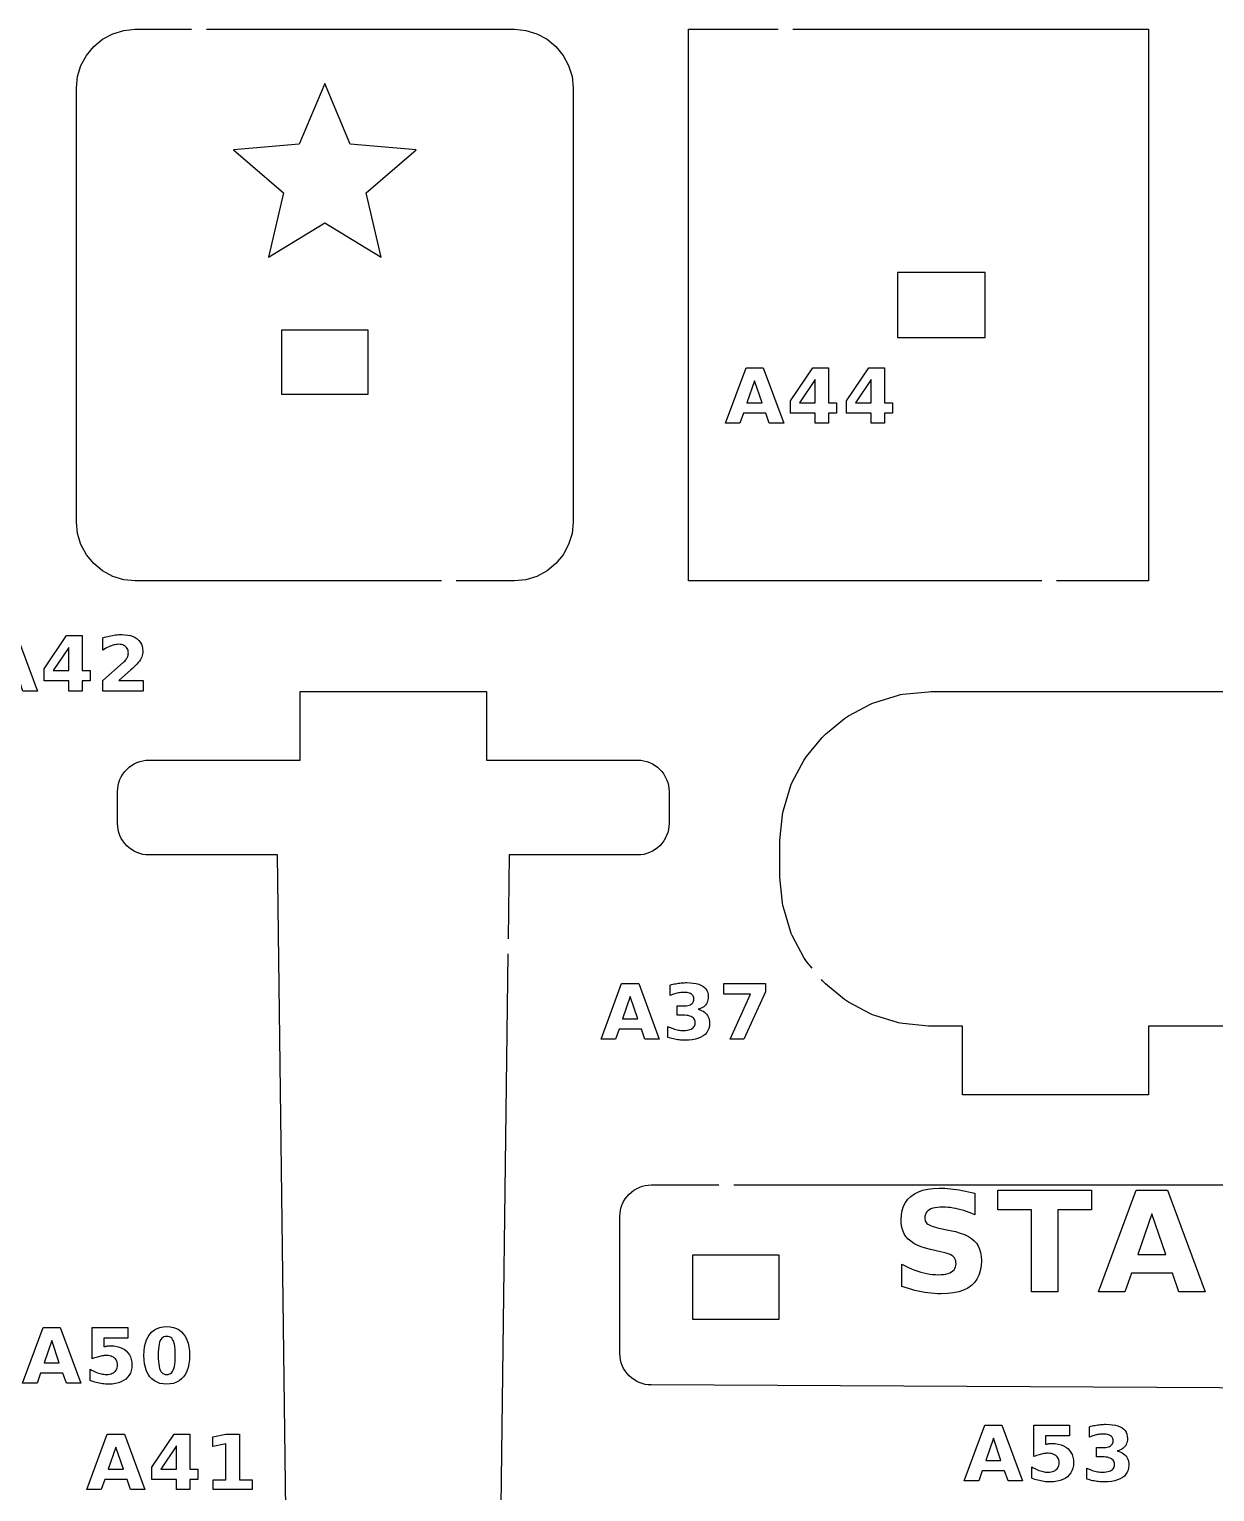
# Model space of a CAD drawing. Header units: millimetres. Extents: x 3 to 297, y 5 to 294.
# Drawn here: x 184.1 to 236, y 122 to 186.1 of the extents above; entities that cross this region are included whole.
import ezdxf

# ---------------------------------------------------------------- set-up
doc = ezdxf.new("R2010")
doc.units = ezdxf.units.MM
doc.layers.add('CUT', color=1, linetype='CONTINUOUS')
doc.layers.add('ENGRAVE', color=5, linetype='CONTINUOUS')

msp = doc.modelspace()

# ---------------------------------------------------------------- linework, layer by layer
at = {"layer": 'CUT', "color": 1}
for points in [[(202.109, 161.925), (188.6963, 161.925), (188.1976, 161.9741), (187.7145, 162.1207), (187.2692, 162.3587), (186.8789, 162.6789), (186.5587, 163.0692), (186.3207, 163.5145), (186.1741, 163.9976), (186.125, 164.4963), (186.125, 183.5037), (186.1741, 184.0024), (186.3207, 184.4855), (186.5587, 184.9308), (186.8789, 185.3211), (187.2692, 185.6413), (187.7145, 185.8793), (188.1976, 186.0259), (188.6963, 186.075), (191.1633, 186.075)], [(191.8133, 186.075), (205.3037, 186.075), (205.8024, 186.0259), (206.2855, 185.8793), (206.7308, 185.6413), (207.1211, 185.3211), (207.4413, 184.9308), (207.6793, 184.4855), (207.8259, 184.0024), (207.875, 183.5037), (207.875, 164.4963), (207.8259, 163.9976), (207.6793, 163.5145), (207.4413, 163.0692), (207.1211, 162.6789), (206.7308, 162.3587), (206.2855, 162.1207), (205.8024, 161.9741), (205.3037, 161.925), (202.759, 161.925)], [(228.4, 161.925), (212.925, 161.925), (212.925, 186.075), (216.85, 186.075)], [(217.5, 186.075), (233.075, 186.075), (233.075, 161.925), (229.05, 161.925)], [(195.6025, 97.1514), (194.926, 149.925), (189.2982, 149.925), (189.1652, 149.9315), (189.0317, 149.9513), (188.9008, 149.9841), (188.7738, 150.0296), (188.6518, 150.0873), (188.536, 150.1567), (188.4277, 150.237), (188.3277, 150.3277), (188.237, 150.4277), (188.1567, 150.536), (188.0873, 150.6518), (188.0296, 150.7738), (187.9841, 150.9008), (187.9513, 151.0317), (187.9315, 151.1652), (187.925, 151.2982), (187.925, 152.7018), (187.9315, 152.8348), (187.9513, 152.9683), (187.9841, 153.0992), (188.0296, 153.2262), (188.0873, 153.3482), (188.1567, 153.464), (188.237, 153.5723), (188.3277, 153.6723), (188.4277, 153.763), (188.536, 153.8433), (188.6518, 153.9127), (188.7738, 153.9704), (188.9008, 154.0159), (189.0317, 154.0487), (189.1652, 154.0685), (189.2982, 154.075), (195.925, 154.075), (195.925, 157.075), (204.075, 157.075), (204.075, 154.075), (210.7018, 154.075), (210.8348, 154.0685), (210.9683, 154.0487), (211.0992, 154.0159), (211.2262, 153.9704), (211.3482, 153.9127), (211.464, 153.8433), (211.5723, 153.763), (211.6723, 153.6723), (211.763, 153.5723), (211.8433, 153.464), (211.9127, 153.3482), (211.9704, 153.2262), (212.0159, 153.0992), (212.0487, 152.9683), (212.0685, 152.8348), (212.075, 152.7018), (212.075, 151.2982), (212.0685, 151.1652), (212.0487, 151.0317), (212.0159, 150.9008), (211.9704, 150.7738), (211.9127, 150.6518), (211.8433, 150.536), (211.763, 150.4277), (211.6723, 150.3277), (211.5723, 150.237), (211.464, 150.1567), (211.3482, 150.0873), (211.2262, 150.0296), (211.0992, 149.9841), (210.9683, 149.9513), (210.8348, 149.9315), (210.7018, 149.925), (205.074, 149.925), (205.0269, 146.2503)], [(218.3448, 144.9667), (218.0988, 145.2665), (218.037, 145.3498), (217.9837, 145.4387), (217.4742, 146.392), (217.4299, 146.4857), (217.395, 146.5833), (217.0812, 147.6177), (217.056, 147.7182), (217.0408, 147.8207), (216.93, 148.9456), (216.925, 149.0473), (216.925, 150.4527), (216.93, 150.5544), (217.0408, 151.6793), (217.056, 151.7818), (217.0812, 151.8823), (217.395, 152.9167), (217.4299, 153.0143), (217.4742, 153.108), (217.9837, 154.0613), (218.037, 154.1502), (218.0988, 154.2335), (218.7845, 155.0691), (218.8541, 155.1459), (218.9309, 155.2155), (219.7665, 155.9012), (219.8498, 155.963), (219.9387, 156.0163), (220.892, 156.5258), (220.9857, 156.5701), (221.0833, 156.605), (222.1177, 156.9188), (222.2182, 156.944), (222.3207, 156.9592), (223.4456, 157.07), (223.5473, 157.075), (254.4527, 157.075)], [(205.0186, 145.6004), (204.3398, 92.6547)], [(240.925, 142.425), (233.075, 142.425), (233.075, 139.425), (224.925, 139.425), (224.925, 142.425), (223.5473, 142.425), (223.4456, 142.43), (222.3207, 142.5408), (222.2182, 142.556), (222.1177, 142.5812), (221.0833, 142.895), (220.9857, 142.9299), (220.892, 142.9742), (219.9387, 143.4837), (219.8498, 143.537), (219.7665, 143.5988), (218.9309, 144.2845), (218.8541, 144.3541), (218.7845, 144.4309), (218.7572, 144.4643)], [(283.2026, 126.3496), (211.2911, 126.7184), (211.1586, 126.7255), (211.0257, 126.7459), (210.8954, 126.7791), (210.7689, 126.825), (210.6475, 126.8829), (210.5324, 126.9525), (210.4246, 127.0329), (210.3252, 127.1235), (210.2351, 127.2234), (210.1552, 127.3316), (210.0862, 127.4471), (210.0289, 127.5688), (209.9837, 127.6954), (209.9512, 127.8259), (209.9315, 127.959), (209.925, 128.0915), (209.925, 134.1018), (209.9315, 134.2348), (209.9513, 134.3683), (209.9841, 134.4992), (210.0296, 134.6262), (210.0873, 134.7482), (210.1567, 134.864), (210.237, 134.9723), (210.3277, 135.0723), (210.4277, 135.163), (210.536, 135.2433), (210.6518, 135.3127), (210.7738, 135.3704), (210.9008, 135.4159), (211.0317, 135.4487), (211.1652, 135.4685), (211.2982, 135.475), (214.259, 135.475)], [(214.909, 135.475), (257.059, 135.475)]]:
    msp.add_lwpolyline(points, dxfattribs=at)
for points in [[(222.075, 175.425), (222.075, 172.575), (225.925, 172.575), (225.925, 175.425), (222.075, 175.425)], [(198.895, 170.105), (198.895, 172.895), (195.105, 172.895), (195.105, 170.105), (198.895, 170.105)], [(213.105, 129.605), (216.895, 129.605), (216.895, 132.395), (213.105, 132.395), (213.105, 129.605)]]:
    msp.add_lwpolyline(points, close=True, dxfattribs=at)
at = {"layer": 'ENGRAVE', "color": 5}
for points in [[(197, 183.7), (195.8832, 181.0371), (193.0056, 180.7979), (195.193, 178.9129), (194.5313, 176.1021), (197, 177.6), (199.4687, 176.1021), (198.807, 178.9129), (200.9944, 180.7979), (198.1168, 181.0371), (197, 183.7)], [(215.1786, 168.825), (214.5487, 168.825), (215.4488, 171.255), (216.1959, 171.255), (217.0959, 168.825), (216.466, 168.825), (216.3131, 169.2677), (215.3332, 169.2677), (215.1786, 168.825)], [(219.4119, 169.7218), (219.4119, 169.2677), (219.0652, 169.2677), (219.0652, 168.825), (218.4728, 168.825), (218.4728, 169.2677), (217.3953, 169.2677), (217.3953, 169.8048), (218.3686, 171.255), (219.0652, 171.255), (219.0652, 169.7218), (219.4119, 169.7218)], [(221.8646, 169.7218), (221.8646, 169.2677), (221.5179, 169.2677), (221.5179, 168.825), (220.9254, 168.825), (220.9254, 169.2677), (219.8479, 169.2677), (219.8479, 169.8048), (220.8213, 171.255), (221.5179, 171.255), (221.5179, 169.7218), (221.8646, 169.7218)], [(215.8231, 170.6854), (215.4895, 169.7186), (216.1552, 169.7186), (215.8231, 170.6854)], [(218.4728, 170.7391), (217.7859, 169.7218), (218.4728, 169.7218), (218.4728, 170.7391)], [(220.9254, 170.7391), (220.2386, 169.7218), (220.9254, 169.7218), (220.9254, 170.7391)], [(182.4923, 157.1), (181.8624, 157.1), (182.7625, 159.53), (183.5096, 159.53), (184.4096, 157.1), (183.7797, 157.1), (183.6267, 157.5427), (182.6469, 157.5427), (182.4923, 157.1)], [(186.7256, 157.9968), (186.7256, 157.5427), (186.3789, 157.5427), (186.3789, 157.1), (185.7864, 157.1), (185.7864, 157.5427), (184.709, 157.5427), (184.709, 158.0798), (185.6823, 159.53), (186.3789, 159.53), (186.3789, 157.9968), (186.7256, 157.9968)], [(189.0415, 157.1), (187.2756, 157.1), (187.2756, 157.5606), (188.1626, 158.3435), (188.2005, 158.3792), (188.235, 158.4146), (188.266, 158.4497), (188.2935, 158.4845), (188.3177, 158.5191), (188.3384, 158.5535), (188.3558, 158.5879), (188.37, 158.6227), (188.3811, 158.658), (188.389, 158.6938), (188.3938, 158.73), (188.3954, 158.7667), (188.3922, 158.8218), (188.3826, 158.8732), (188.3667, 158.9209), (188.3444, 158.9649), (188.3157, 159.0052), (188.2806, 159.0417), (188.2403, 159.0736), (188.1957, 159.0996), (188.1469, 159.1199), (188.094, 159.1343), (188.0368, 159.143), (187.9754, 159.1459), (187.9258, 159.1442), (187.8747, 159.1389), (187.822, 159.1302), (187.7678, 159.118), (187.7121, 159.1024), (187.6548, 159.0832), (187.5961, 159.0607), (187.536, 159.0347), (187.4745, 159.0053), (187.4117, 158.9726), (187.3476, 158.9364), (187.2821, 158.8969), (187.2821, 159.4307), (187.3525, 159.4531), (187.4226, 159.4737), (187.4924, 159.4924), (187.562, 159.5092), (187.6313, 159.5242), (187.7004, 159.5373), (187.7691, 159.5485), (187.8373, 159.5577), (187.905, 159.5648), (187.9724, 159.5699), (188.0392, 159.5729), (188.1056, 159.574), (188.2456, 159.5686), (188.3748, 159.5526), (188.4932, 159.5259), (188.6008, 159.4886), (188.6976, 159.4406), (188.7835, 159.3819), (188.8574, 159.3137), (188.9178, 159.237), (188.9648, 159.152), (188.9984, 159.0586), (189.0185, 158.9567), (189.0252, 158.8464), (189.0224, 158.781), (189.0139, 158.717), (188.9996, 158.6546), (188.9797, 158.5936), (188.954, 158.5341), (188.9227, 158.4761), (188.8822, 158.4157), (188.8292, 158.3487), (188.7636, 158.2753), (188.6854, 158.1955), (188.5947, 158.1091), (188.4914, 158.0163), (187.9722, 157.5606), (189.0415, 157.5606), (189.0415, 157.1)], [(185.7864, 159.0141), (185.0996, 157.9968), (185.7864, 157.9968), (185.7864, 159.0141)], [(209.0993, 141.8605), (209.9993, 144.2905), (210.7464, 144.2905), (211.6465, 141.8605), (211.0166, 141.8605), (210.8636, 142.3032), (209.8838, 142.3032), (209.7291, 141.8605), (209.0993, 141.8605)], [(213.4275, 143.147), (213.4995, 143.118), (213.5651, 143.0839), (213.6241, 143.0445), (213.6765, 142.9999), (213.7223, 142.9502), (213.7614, 142.8955), (213.7933, 142.836), (213.8182, 142.7718), (213.8359, 142.7028), (213.8466, 142.6291), (213.8501, 142.5506), (213.8424, 142.435), (213.8194, 142.329), (213.7809, 142.2326), (213.7271, 142.1459), (213.658, 142.0688), (213.5734, 142.0013), (213.4741, 141.9439), (213.3607, 141.8969), (213.2332, 141.8603), (213.0916, 141.8342), (212.9359, 141.8185), (212.7661, 141.8133), (212.7037, 141.8141), (212.6413, 141.8167), (212.5787, 141.8208), (212.5162, 141.8267), (212.4536, 141.8342), (212.391, 141.8434), (212.3284, 141.8543), (212.2661, 141.8668), (212.204, 141.8811), (212.1421, 141.897), (212.0805, 141.9145), (212.0191, 141.9338), (212.0191, 142.4172), (212.0776, 142.3891), (212.136, 142.3634), (212.1942, 142.34), (212.2523, 142.3191), (212.3103, 142.3006), (212.3682, 142.2845), (212.4258, 142.2708), (212.4831, 142.2596), (212.5401, 142.2509), (212.5968, 142.2447), (212.6531, 142.241), (212.7092, 142.2397), (212.7889, 142.2421), (212.8622, 142.2493), (212.9291, 142.2613), (212.9895, 142.2781), (213.0434, 142.2996), (213.0908, 142.326), (213.1314, 142.3568), (213.1645, 142.3918), (213.1903, 142.431), (213.2087, 142.4743), (213.2198, 142.5218), (213.2235, 142.5734), (213.2197, 142.6265), (213.2084, 142.6751), (213.1895, 142.7193), (213.1631, 142.7589), (213.1291, 142.7941), (213.0876, 142.8249), (213.0387, 142.851), (212.9826, 142.8723), (212.9193, 142.889), (212.8489, 142.9008), (212.7712, 142.9079), (212.6864, 142.9103), (212.4357, 142.9103), (212.4357, 143.314), (212.6994, 143.314), (212.7747, 143.316), (212.8433, 143.3222), (212.9053, 143.3325), (212.9605, 143.3469), (213.0091, 143.3654), (213.051, 143.388), (213.0863, 143.4149), (213.1152, 143.446), (213.1376, 143.4814), (213.1537, 143.5211), (213.1633, 143.5651), (213.1665, 143.6134), (213.1634, 143.6583), (213.154, 143.6997), (213.1384, 143.7375), (213.1166, 143.7719), (213.0885, 143.8026), (213.0542, 143.8299), (213.0142, 143.8533), (212.969, 143.8724), (212.9187, 143.8873), (212.8632, 143.8979), (212.8026, 143.9043), (212.7368, 143.9064), (212.6863, 143.9055), (212.6356, 143.9026), (212.5846, 143.8979), (212.5336, 143.8912), (212.4823, 143.8827), (212.4308, 143.8722), (212.3793, 143.8599), (212.3279, 143.8458), (212.2766, 143.8299), (212.2254, 143.8122), (212.1743, 143.7927), (212.1232, 143.7713), (212.1232, 144.2303), (212.185, 144.2469), (212.2466, 144.2621), (212.308, 144.2759), (212.3692, 144.2882), (212.4302, 144.299), (212.4911, 144.3084), (212.5516, 144.3164), (212.6119, 144.3229), (212.6717, 144.328), (212.7312, 144.3316), (212.7904, 144.3337), (212.8491, 144.3345), (213.0004, 144.3302), (213.1384, 144.3172), (213.2632, 144.2956), (213.3747, 144.2654), (213.4729, 144.2265), (213.558, 144.179), (213.6298, 144.1229), (213.6886, 144.058), (213.7343, 143.9843), (213.767, 143.902), (213.7866, 143.8109), (213.7931, 143.7111), (213.79, 143.6422), (213.7807, 143.5775), (213.7651, 143.5172), (213.7432, 143.4612), (213.7152, 143.4094), (213.6808, 143.362), (213.6404, 143.3189), (213.594, 143.2803), (213.5417, 143.2462), (213.4834, 143.2166), (213.4191, 143.1914), (213.3488, 143.1707), (213.4275, 143.147)], [(216.3028, 143.9373), (215.3555, 141.8605), (214.7452, 141.8605), (215.642, 143.8299), (214.4717, 143.8299), (214.4717, 144.2905), (216.3028, 144.2905), (216.3028, 143.9373)], [(210.04, 142.7541), (210.7057, 142.7541), (210.3737, 143.7209), (210.04, 142.7541)], [(225.2179, 134.2723), (225.0981, 134.3158), (224.9792, 134.3549), (224.8613, 134.3894), (224.7445, 134.4195), (224.6292, 134.445), (224.516, 134.4659), (224.4051, 134.4822), (224.2962, 134.4938), (224.1895, 134.5007), (224.085, 134.5031), (223.9537, 134.4999), (223.8344, 134.4905), (223.727, 134.4747), (223.6315, 134.4527), (223.5479, 134.4243), (223.4763, 134.3897), (223.4161, 134.3484), (223.3669, 134.3002), (223.3286, 134.245), (223.3012, 134.1828), (223.2848, 134.1137), (223.2794, 134.0376), (223.2831, 133.9801), (223.2941, 133.927), (223.3126, 133.8783), (223.3384, 133.834), (223.3716, 133.7941), (223.4121, 133.7586), (223.4624, 133.726), (223.5247, 133.6951), (223.599, 133.6657), (223.6853, 133.6379), (223.7837, 133.6117), (223.8941, 133.587), (224.3834, 133.4885), (224.6192, 133.4345), (224.831, 133.3718), (225.019, 133.3005), (225.1831, 133.2206), (225.3234, 133.1321), (225.4397, 133.035), (225.5355, 132.9264), (225.6138, 132.8036), (225.6747, 132.6665), (225.7182, 132.5151), (225.7443, 132.3495), (225.753, 132.1696), (225.7409, 131.9344), (225.7045, 131.7202), (225.6438, 131.527), (225.5588, 131.3547), (225.4495, 131.2034), (225.3159, 131.073), (225.1574, 130.9632), (224.9732, 130.8733), (224.7635, 130.8034), (224.5281, 130.7534), (224.2672, 130.7235), (223.9806, 130.7135), (223.8393, 130.7157), (223.6978, 130.7224), (223.5561, 130.7336), (223.4143, 130.7493), (223.2723, 130.7694), (223.1302, 130.794), (222.9879, 130.823), (222.8457, 130.8564), (222.7035, 130.894), (222.5612, 130.9359), (222.419, 130.9822), (222.2768, 131.0327), (222.2768, 132.0025), (222.4182, 131.93), (222.5581, 131.8638), (222.6964, 131.8037), (222.8331, 131.7499), (222.9682, 131.7023), (223.1018, 131.6609), (223.2338, 131.6258), (223.3642, 131.597), (223.4931, 131.5747), (223.6204, 131.5587), (223.7461, 131.5492), (223.8702, 131.546), (223.9906, 131.5495), (224.1013, 131.5599), (224.2021, 131.5773), (224.2932, 131.6017), (224.3746, 131.633), (224.4461, 131.6713), (224.5072, 131.7161), (224.5572, 131.7668), (224.596, 131.8235), (224.6238, 131.8862), (224.6405, 131.9548), (224.646, 132.0294), (224.6422, 132.0964), (224.6309, 132.158), (224.6121, 132.2144), (224.5857, 132.2654), (224.5517, 132.3112), (224.5102, 132.3516), (224.4575, 132.3888), (224.3897, 132.4246), (224.307, 132.4591), (224.2092, 132.4922), (224.0964, 132.5241), (223.9687, 132.5546), (223.524, 132.653), (223.3112, 132.7055), (223.1184, 132.7674), (222.9455, 132.8388), (222.7926, 132.9196), (222.6597, 133.0099), (222.5468, 133.1096), (222.4524, 133.2201), (222.3752, 133.3426), (222.3152, 133.4773), (222.2723, 133.6241), (222.2465, 133.783), (222.238, 133.954), (222.2499, 134.1673), (222.2857, 134.3635), (222.3454, 134.5426), (222.4289, 134.7047), (222.5364, 134.8496), (222.6677, 134.9775), (222.8213, 135.0869), (222.9959, 135.1764), (223.1913, 135.2461), (223.4077, 135.2958), (223.6449, 135.3256), (223.903, 135.3356), (224.0259, 135.3341), (224.15, 135.3295), (224.2753, 135.3218), (224.4017, 135.3111), (224.5292, 135.2973), (224.6579, 135.2804), (224.788, 135.2605), (224.9195, 135.2375), (225.0526, 135.2114), (225.1871, 135.1822), (225.3231, 135.15), (225.4606, 135.1148), (225.4606, 134.1719), (225.3388, 134.2243), (225.2179, 134.2723)], [(229.1038, 134.3867), (229.1038, 130.8), (227.955, 130.8), (227.955, 134.3867), (226.4749, 134.3867), (226.4749, 135.255), (230.5808, 135.255), (230.5808, 134.3867), (229.1038, 134.3867)], [(233.9077, 135.255), (235.5578, 130.8), (234.403, 130.8), (234.1225, 131.6116), (232.3262, 131.6116), (232.0427, 130.8), (230.8879, 130.8), (232.5381, 135.255), (233.9077, 135.255)], [(233.2244, 134.2106), (232.6127, 132.4382), (233.8331, 132.4382), (233.2244, 134.2106)], [(183.7663, 126.8), (184.6663, 129.23), (185.4134, 129.23), (186.3135, 126.8), (185.6836, 126.8), (185.5306, 127.2427), (184.5508, 127.2427), (184.3962, 126.8), (183.7663, 126.8)], [(188.3739, 129.23), (188.3739, 128.7694), (187.316, 128.7694), (187.316, 128.3934), (187.3398, 128.3997), (187.3638, 128.4055), (187.3878, 128.4107), (187.4118, 128.4155), (187.4359, 128.4198), (187.46, 128.4235), (187.4843, 128.4268), (187.5089, 128.4294), (187.5338, 128.4315), (187.5591, 128.4329), (187.5847, 128.4338), (187.6105, 128.4341), (187.7532, 128.4279), (187.8849, 128.4094), (188.0056, 128.3786), (188.1155, 128.3354), (188.2143, 128.2798), (188.3023, 128.2119), (188.3779, 128.133), (188.4397, 128.0444), (188.4878, 127.946), (188.5222, 127.838), (188.5428, 127.7202), (188.5497, 127.5926), (188.5422, 127.4661), (188.5197, 127.349), (188.4823, 127.2415), (188.43, 127.1434), (188.3626, 127.0549), (188.2803, 126.9758), (188.1847, 126.9076), (188.0775, 126.8519), (187.9587, 126.8085), (187.8282, 126.7776), (187.6861, 126.759), (187.5324, 126.7528), (187.4636, 126.7539), (187.3951, 126.7572), (187.3267, 126.7628), (187.2586, 126.7705), (187.1907, 126.7805), (187.1231, 126.7927), (187.0556, 126.8071), (186.9883, 126.8239), (186.9211, 126.8429), (186.854, 126.8643), (186.787, 126.888), (186.7202, 126.9139), (186.7202, 127.4071), (186.7859, 127.3707), (186.8504, 127.3375), (186.9137, 127.3074), (186.976, 127.2805), (187.0371, 127.2568), (187.097, 127.2362), (187.1559, 127.2188), (187.2136, 127.2046), (187.2702, 127.1935), (187.3256, 127.1856), (187.3799, 127.1808), (187.4331, 127.1792), (187.5064, 127.1823), (187.5743, 127.1916), (187.6368, 127.2071), (187.6939, 127.2288), (187.7457, 127.2567), (187.792, 127.2907), (187.8321, 127.3301), (187.8648, 127.3738), (187.8903, 127.4219), (187.9085, 127.4745), (187.9194, 127.5314), (187.923, 127.5926), (187.9194, 127.6544), (187.9085, 127.7116), (187.8903, 127.7644), (187.8648, 127.8126), (187.8321, 127.8562), (187.792, 127.8954), (187.7457, 127.9292), (187.6939, 127.9569), (187.6368, 127.9784), (187.5743, 127.9938), (187.5064, 128.003), (187.4331, 128.0061), (187.3876, 128.0051), (187.3411, 128.0022), (187.2936, 127.9973), (187.2451, 127.9905), (187.1956, 127.9818), (187.1451, 127.9711), (187.0934, 127.9583), (187.0405, 127.9435), (186.9864, 127.9265), (186.9309, 127.9074), (186.8742, 127.8862), (186.8163, 127.8628), (186.8163, 129.23), (188.3739, 129.23)], [(191.0105, 127.4777), (190.9598, 127.3301), (190.8947, 127.1977), (190.8152, 127.0808), (190.7223, 126.9806), (190.6173, 126.8986), (190.5002, 126.8348), (190.371, 126.7892), (190.2297, 126.7619), (190.0762, 126.7528), (189.9223, 126.7619), (189.7806, 126.7892), (189.651, 126.8348), (189.5337, 126.8986), (189.4286, 126.9806), (189.3357, 127.0808), (189.2561, 127.1977), (189.191, 127.3301), (189.1404, 127.4777), (189.1042, 127.6407), (189.0825, 127.8189), (189.0753, 128.0126), (189.0825, 128.2067), (189.1042, 128.3854), (189.1404, 128.5487), (189.191, 128.6965), (189.2561, 128.829), (189.3357, 128.946), (189.4286, 129.0462), (189.5337, 129.1282), (189.651, 129.192), (189.7806, 129.2375), (189.9223, 129.2648), (190.0762, 129.274), (190.2297, 129.2648), (190.371, 129.2375), (190.5002, 129.192), (190.6173, 129.1282), (190.7223, 129.0462), (190.8152, 128.946), (190.8947, 128.829), (190.9598, 128.6965), (191.0105, 128.5487), (191.0467, 128.3854), (191.0684, 128.2067), (191.0756, 128.0126), (191.0684, 127.8189), (191.0467, 127.6407), (191.0105, 127.4777)], [(190.4276, 128.4058), (190.411, 128.5054), (190.3896, 128.5899), (190.3635, 128.6595), (190.3318, 128.7165), (190.2936, 128.7631), (190.249, 128.7993), (190.1979, 128.8252), (190.1403, 128.8407), (190.0762, 128.8459), (190.0122, 128.8407), (189.9545, 128.8252), (189.9033, 128.7993), (189.8585, 128.7631), (189.8201, 128.7165), (189.7882, 128.6595), (189.7618, 128.5899), (189.7402, 128.5054), (189.7235, 128.4058), (189.7115, 128.2913), (189.7043, 128.1619), (189.7019, 128.0174), (189.7043, 127.8715), (189.7115, 127.7406), (189.7235, 127.6248), (189.7402, 127.5241), (189.7618, 127.4385), (189.7882, 127.368), (189.8201, 127.3103), (189.8585, 127.2631), (189.9033, 127.2264), (189.9545, 127.2002), (190.0122, 127.1845), (190.0762, 127.1792), (190.1398, 127.1845), (190.197, 127.2002), (190.2479, 127.2264), (190.2925, 127.2631), (190.3308, 127.3103), (190.3627, 127.368), (190.3891, 127.4385), (190.4106, 127.5241), (190.4274, 127.6248), (190.4394, 127.7406), (190.4466, 127.8715), (190.449, 128.0174), (190.4466, 128.1619), (190.4395, 128.2913), (190.4276, 128.4058)], [(184.707, 127.6936), (185.3727, 127.6936), (185.0407, 128.6604), (184.707, 127.6936)], [(225.0059, 122.5229), (225.9059, 124.9529), (226.653, 124.9529), (227.5531, 122.5229), (226.9232, 122.5229), (226.7702, 122.9656), (225.7904, 122.9656), (225.6358, 122.5229), (225.0059, 122.5229)], [(229.6135, 124.9529), (229.6135, 124.4923), (228.5555, 124.4923), (228.5555, 124.1163), (228.5794, 124.1226), (228.6034, 124.1283), (228.6274, 124.1336), (228.6514, 124.1384), (228.6755, 124.1426), (228.6996, 124.1464), (228.7239, 124.1496), (228.7485, 124.1523), (228.7734, 124.1543), (228.7987, 124.1558), (228.8243, 124.1567), (228.8501, 124.157), (228.9928, 124.1508), (229.1245, 124.1323), (229.2452, 124.1014), (229.3551, 124.0582), (229.4539, 124.0027), (229.5419, 123.9348), (229.6175, 123.8559), (229.6793, 123.7673), (229.7274, 123.6689), (229.7618, 123.5608), (229.7824, 123.443), (229.7893, 123.3155), (229.7818, 123.189), (229.7593, 123.0719), (229.7219, 122.9644), (229.6696, 122.8663), (229.6022, 122.7777), (229.5199, 122.6987), (229.4243, 122.6305), (229.3171, 122.5748), (229.1982, 122.5314), (229.0678, 122.5005), (228.9257, 122.4819), (228.772, 122.4757), (228.7032, 122.4768), (228.6347, 122.4801), (228.5663, 122.4856), (228.4982, 122.4934), (228.4303, 122.5034), (228.3627, 122.5156), (228.2952, 122.53), (228.2279, 122.5467), (228.1606, 122.5658), (228.0936, 122.5872), (228.0266, 122.6108), (227.9598, 122.6368), (227.9598, 123.13), (228.0255, 123.0936), (228.09, 123.0603), (228.1533, 123.0303), (228.2156, 123.0034), (228.2767, 122.9796), (228.3366, 122.9591), (228.3955, 122.9417), (228.4532, 122.9274), (228.5098, 122.9163), (228.5652, 122.9084), (228.6195, 122.9037), (228.6727, 122.9021), (228.746, 122.9052), (228.8139, 122.9145), (228.8764, 122.93), (228.9335, 122.9517), (228.9853, 122.9795), (229.0316, 123.0136), (229.0717, 123.053), (229.1044, 123.0967), (229.1299, 123.1448), (229.1481, 123.1973), (229.159, 123.2542), (229.1626, 123.3155), (229.159, 123.3773), (229.1481, 123.4345), (229.1299, 123.4872), (229.1044, 123.5354), (229.0717, 123.5791), (229.0316, 123.6183), (228.9853, 123.6521), (228.9335, 123.6797), (228.8764, 123.7013), (228.8139, 123.7166), (228.746, 123.7259), (228.6727, 123.7289), (228.6272, 123.728), (228.5807, 123.725), (228.5332, 123.7202), (228.4847, 123.7134), (228.4351, 123.7046), (228.3846, 123.6939), (228.333, 123.6812), (228.2801, 123.6664), (228.226, 123.6494), (228.1705, 123.6303), (228.1138, 123.6091), (228.0559, 123.5857), (228.0559, 124.9529), (229.6135, 124.9529)], [(231.8588, 123.7804), (231.9244, 123.7462), (231.9833, 123.7069), (232.0358, 123.6623), (232.0816, 123.6126), (232.1207, 123.5578), (232.1526, 123.4984), (232.1774, 123.4341), (232.1952, 123.3652), (232.2058, 123.2914), (232.2094, 123.213), (232.2017, 123.0974), (232.1786, 122.9914), (232.1402, 122.895), (232.0864, 122.8082), (232.0172, 122.7311), (231.9327, 122.6637), (231.8334, 122.6062), (231.72, 122.5592), (231.5925, 122.5227), (231.4509, 122.4966), (231.2952, 122.4809), (231.1254, 122.4757), (231.063, 122.4765), (231.0005, 122.479), (230.938, 122.4832), (230.8755, 122.4891), (230.8129, 122.4966), (230.7502, 122.5058), (230.6877, 122.5167), (230.6254, 122.5292), (230.5633, 122.5434), (230.5014, 122.5593), (230.4398, 122.5769), (230.3783, 122.5961), (230.3783, 123.0795), (230.4369, 123.0514), (230.4952, 123.0257), (230.5535, 123.0024), (230.6116, 122.9815), (230.6696, 122.963), (230.7275, 122.9469), (230.7851, 122.9332), (230.8424, 122.922), (230.8994, 122.9133), (230.956, 122.9071), (231.0124, 122.9034), (231.0684, 122.9021), (231.1482, 122.9045), (231.2215, 122.9117), (231.2884, 122.9237), (231.3487, 122.9404), (231.4027, 122.962), (231.4501, 122.9884), (231.4906, 123.0192), (231.5238, 123.0542), (231.5496, 123.0934), (231.568, 123.1367), (231.5791, 123.1841), (231.5828, 123.2358), (231.579, 123.2889), (231.5677, 123.3375), (231.5488, 123.3816), (231.5224, 123.4213), (231.4884, 123.4565), (231.4469, 123.4872), (231.398, 123.5133), (231.3419, 123.5347), (231.2786, 123.5513), (231.2081, 123.5632), (231.1305, 123.5703), (231.0457, 123.5727), (230.795, 123.5727), (230.795, 123.9763), (231.0587, 123.9763), (231.134, 123.9784), (231.2026, 123.9846), (231.2646, 123.9948), (231.3198, 124.0092), (231.3684, 124.0278), (231.4102, 124.0504), (231.4455, 124.0772), (231.4744, 124.1083), (231.4969, 124.1438), (231.513, 124.1835), (231.5226, 124.2275), (231.5258, 124.2758), (231.5227, 124.3207), (231.5133, 124.3621), (231.4977, 124.3999), (231.4759, 124.4342), (231.4478, 124.465), (231.4135, 124.4923), (231.3735, 124.5157), (231.3283, 124.5348), (231.278, 124.5496), (231.2225, 124.5603), (231.1619, 124.5666), (231.0961, 124.5688), (231.0456, 124.5678), (230.9948, 124.565), (230.9439, 124.5602), (230.8928, 124.5536), (230.8416, 124.545), (230.7901, 124.5346), (230.7386, 124.5223), (230.6872, 124.5082), (230.6359, 124.4923), (230.5847, 124.4746), (230.5335, 124.455), (230.4825, 124.4337), (230.4825, 124.8927), (230.5443, 124.9093), (230.6058, 124.9245), (230.6672, 124.9382), (230.7284, 124.9505), (230.7895, 124.9614), (230.8503, 124.9708), (230.9109, 124.9787), (230.9711, 124.9853), (231.031, 124.9903), (231.0905, 124.9939), (231.1496, 124.9961), (231.2084, 124.9968), (231.3597, 124.9925), (231.4977, 124.9796), (231.6224, 124.958), (231.7339, 124.9278), (231.8322, 124.8889), (231.9172, 124.8414), (231.9891, 124.7852), (232.0479, 124.7203), (232.0936, 124.6467), (232.1263, 124.5643), (232.1459, 124.4733), (232.1524, 124.3735), (232.1493, 124.3045), (232.1399, 124.2399), (232.1243, 124.1796), (232.1025, 124.1235), (232.0744, 124.0718), (232.0401, 124.0243), (231.9997, 123.9813), (231.9533, 123.9427), (231.901, 123.9086), (231.8426, 123.8789), (231.7783, 123.8538), (231.7081, 123.8331), (231.7867, 123.8093), (231.8588, 123.7804)], [(187.2047, 122.1368), (186.5748, 122.1368), (187.4749, 124.5668), (188.2219, 124.5668), (189.122, 122.1368), (188.4921, 122.1368), (188.3391, 122.5795), (187.3593, 122.5795), (187.2047, 122.1368)], [(191.4379, 123.0336), (191.4379, 122.5795), (191.0913, 122.5795), (191.0913, 122.1368), (190.4988, 122.1368), (190.4988, 122.5795), (189.4213, 122.5795), (189.4213, 123.1166), (190.3947, 124.5668), (191.0913, 124.5668), (191.0913, 123.0336), (191.4379, 123.0336)], [(192.6683, 124.1404), (192.1003, 124.0232), (192.1003, 124.4496), (192.665, 124.5668), (193.2607, 124.5668), (193.2607, 122.5698), (193.8141, 122.5698), (193.8141, 122.1368), (192.1149, 122.1368), (192.1149, 122.5698), (192.6683, 122.5698), (192.6683, 124.1404)], [(225.9466, 123.4164), (226.6123, 123.4164), (226.2803, 124.3832), (225.9466, 123.4164)], [(187.8492, 123.9972), (187.5156, 123.0304), (188.1812, 123.0304), (187.8492, 123.9972)], [(190.4988, 124.0509), (189.812, 123.0336), (190.4988, 123.0336), (190.4988, 124.0509)]]:
    msp.add_lwpolyline(points, close=True, dxfattribs=at)

doc.saveas('drawing.dxf')
